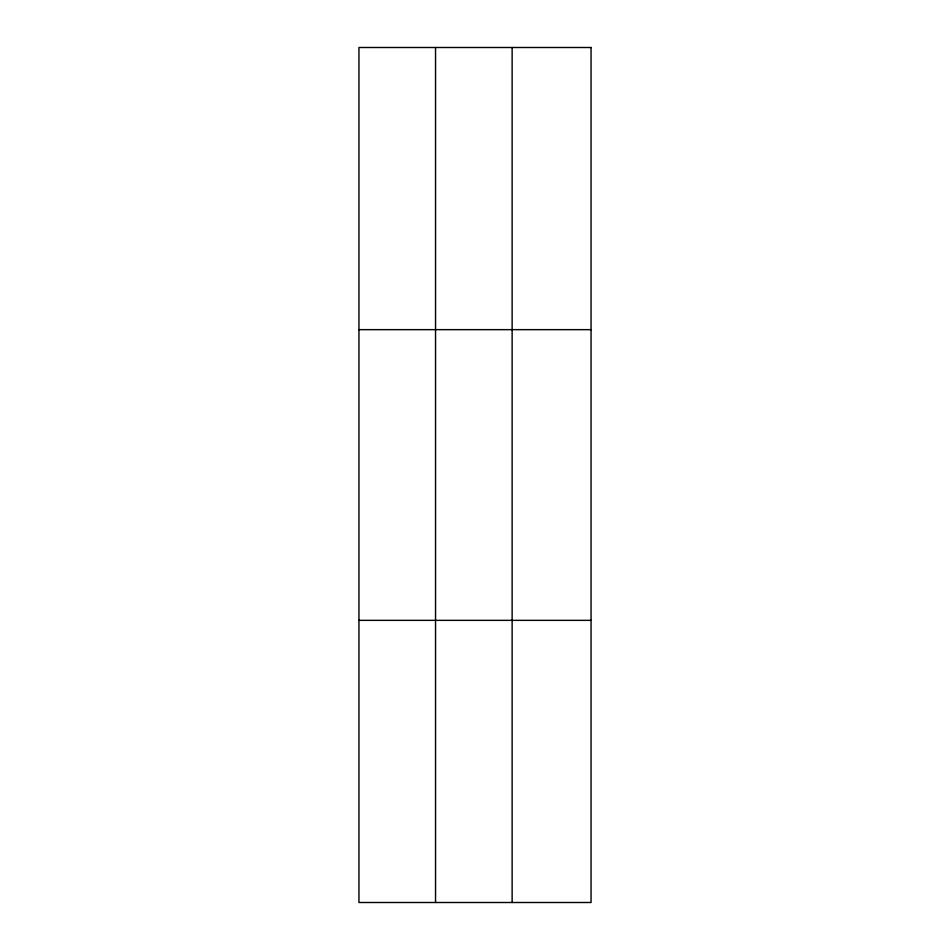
<?xml version="1.0" encoding="UTF-8"?>
<svg xmlns="http://www.w3.org/2000/svg" width="950" height="950" viewBox="0 0 950 950"><rect width="100%" height="100%" fill="white"/><g stroke="black" fill="none" stroke-linecap="round" stroke-linejoin="round"><path stroke-width="1.43" d="M435.539 47.5L435.539 902.5M512.133 47.5L512.133 902.5M358.946 329.65L591.054 329.65M358.946 620.35L591.054 620.35M591.054 47.5L591.054 902.5L358.946 902.5L358.946 47.5L591.054 47.5"/></g></svg>
